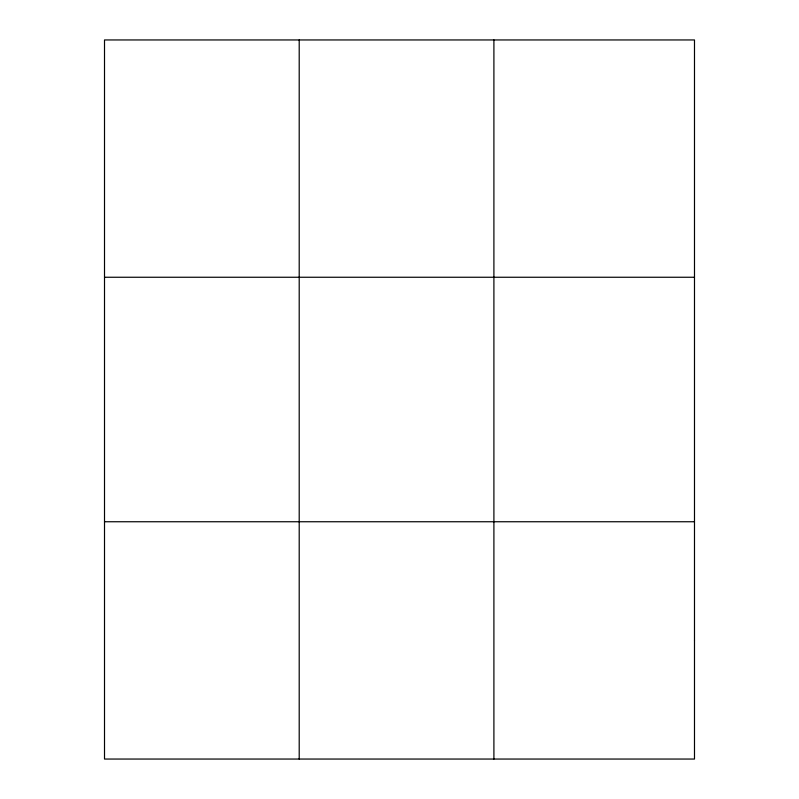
<?xml version="1.0" encoding="UTF-8"?>
<svg xmlns="http://www.w3.org/2000/svg" width="799" height="799" viewBox="0 0 799 799"><rect width="100%" height="100%" fill="white"/><g stroke="black" fill="none" stroke-linecap="round" stroke-linejoin="round"><path stroke-width="1.2" d="M299.206 39.95L299.206 759.05M493.902 39.95L493.902 759.05M104.509 277.253L694.491 277.253M104.509 521.747L694.491 521.747M694.491 640.399L694.491 759.05L104.509 759.05L104.509 39.95L694.491 39.95L694.491 640.399"/></g></svg>
